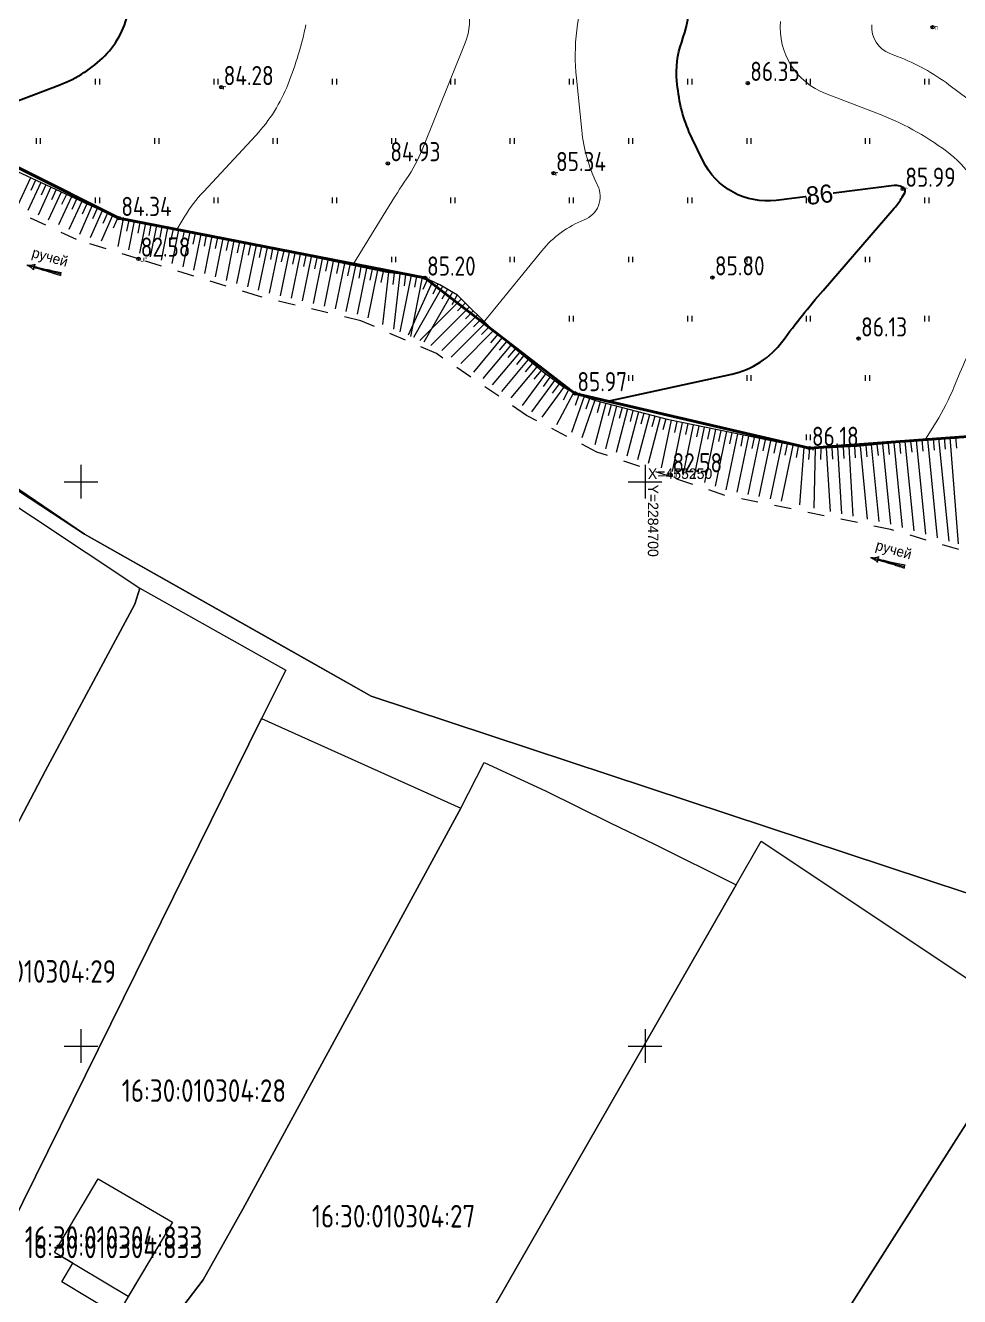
# Model space of a CAD drawing. Header units: metres. Extents: x 2284092 to 2335310, y 454860 to 483236.
# Drawn here: x 2284645.1 to 2284727.9, y 455177.8 to 455290.4 of the extents above; entities that cross this region are included whole.
import ezdxf
from ezdxf.enums import TextEntityAlignment as Align

# ---------------------------------------------------------------- set-up
doc = ezdxf.new("R2010")
doc.units = ezdxf.units.M
doc.header["$PDMODE"] = 32
doc.header["$PDSIZE"] = 0.3
doc.linetypes.add('ЛИНИЯ_1.5-1.5', pattern=[3, 1.5, -1.5])
for name, color, linetype in [('-_линия', 7, 'Continuous'), ('0 @ 0.5', 7, 'Continuous'), ('b', 7, 'Continuous'), ('D', 1, 'Continuous'), ('Eg.14_Ограждения', 7, 'Continuous'), ('Eg.14_Ограждения1', 7, 'Continuous'), ('INHABITED', 14, 'Continuous'), ('LABELS', 254, 'Continuous'), ('MUNICIPAL', 14, 'Continuous'), ('P', 94, 'Continuous'), ('Pr', 7, 'Continuous'), ('T', 7, 'Continuous'), ('КОД', 7, 'Continuous')]:
    doc.layers.add(name, color=color, linetype=linetype)
doc.styles.add('pragmai.shx2', font='pragmai.shx', dxfattribs={"height": 1.6})
doc.styles.get("Standard").update_dxf_attribs({"font": 'eskdu.shx'})
doc.styles.add('Рубленый (Р-131)', font='p131.ttf')
doc.linetypes.add('ЛИНИЯ_СВЯЗИ', pattern='A,4.5,[133,ltypeshp.shx,S=0.2,R=0,X=-0.2,Y=0],1e-05,[133,ltypeshp.shx,S=0.15,R=0,X=-0.15,Y=0],1e-05,[133,ltypeshp.shx,S=0.1,R=0,X=-0.1,Y=0],1e-05,[133,ltypeshp.shx,S=0.05,R=0,X=-0.05,Y=0],4.5,-2', length=11.00003)

# ---------------------------------------------------------------- blocks, each defined once
blk = doc.blocks.new('Крест сетки')
at = {"color": 72, "linetype": 'Continuous'}
for p, q in [((0, 3), (0, -3)), ((-3, 0), (3, 0))]:
    blk.add_line(p, q, dxfattribs=at)
blk = doc.blocks.new('Штриховка Луговая растительность')
at = {"color": 3, "linetype": 'Continuous'}
for p, q in [((-0.4, 1), (-0.4, 0)), ((0.4, 0), (0.4, 1))]:
    blk.add_line(p, q, dxfattribs=at)
blk = doc.blocks.new('Направление течения')
at = {"linetype": 'Continuous'}
h = blk.add_hatch(color=0, dxfattribs=at)
edge = h.paths.add_edge_path()
edge.add_arc((-0.03, 2.33), 1.04, 241.8876, 266.7395)
edge.add_spline(control_points=[(-0.09, 1.3), (-0.09, 1.51), (-0.11, 2.34), (-0.14, 4.01), (-0.23, 5.45), (-0.28, 6.27)], knot_values=[0, 0, 0, 0, 0.625751, 2.516384, 4.981065, 4.981065, 4.981065, 4.981065], degree=3, periodic=0)
edge.add_arc((-0.05, 6.62), 0.414, 235.3367, 276.6842)
edge.add_arc((0.05, 6.62), 0.414, 263.3158, 304.6633)
edge.add_spline(control_points=[(0.28, 6.27), (0.23, 5.45), (0.14, 4.01), (0.11, 2.34), (0.09, 1.51), (0.09, 1.3)], knot_values=[0, 0, 0, 0, 2.464681, 4.355314, 4.981065, 4.981065, 4.981065, 4.981065], degree=3, periodic=0)
edge.add_arc((0.03, 2.33), 1.04, 273.2605, 298.1124)
edge.add_spline(control_points=[(0.52, 1.42), (0.39, 1.22), (0.12, 0.79), (0.04, 0.28), (0, 0)], knot_values=[0, 0, 0, 0, 0.685038, 1.525237, 1.525237, 1.525237, 1.525237], degree=3, periodic=0)
edge.add_spline(control_points=[(0, 0), (-0.04, 0.28), (-0.12, 0.79), (-0.39, 1.22), (-0.52, 1.42)], knot_values=[0, 0, 0, 0, 0.840199, 1.525237, 1.525237, 1.525237, 1.525237], degree=3, periodic=0)
at = {"color": 0, "linetype": 'Continuous'}
blk.add_line((0, 0), (0, 6.2), dxfattribs=at)
for centre, radius, start, end in [((-0.05, 6.62), 0.414, 235.3367, 276.6842), ((0.05, 6.62), 0.414, 263.3158, 304.6633), ((-0.03, 2.33), 1.04, 241.8876, 266.7395), ((0.03, 2.33), 1.04, 273.2605, 298.1124)]:
    blk.add_arc(centre, radius, start, end, dxfattribs=at)
for points in [[(-0.09, 1.3), (-0.1, 1.92), (-0.15, 3.81), (-0.28, 6.27)], [(0.09, 1.3), (0.1, 1.92), (0.15, 3.81), (0.28, 6.27)], [(0, 0), (-0.19, 0.82), (-0.52, 1.42)], [(0, 0), (0.19, 0.82), (0.52, 1.42)]]:
    blk.add_spline(points, degree=3, dxfattribs=at)

msp = doc.modelspace()

# ---------------------------------------------------------------- linework, layer by layer
at = {"linetype": 'Continuous'}
for p, q in [((2284645.53, 455276.93), (2284644.38, 455274.45)), ((2284646.44, 455276.51), (2284645.29, 455274.03)), ((2284645.98, 455276.72), (2284645.56, 455275.81)), ((2284647.34, 455276.09), (2284646.2, 455273.61)), ((2284646.89, 455276.3), (2284646.47, 455275.39)), ((2284647.8, 455275.88), (2284647.38, 455274.97)), ((2284648.25, 455275.67), (2284647.1, 455273.18)), ((2284649.16, 455275.25), (2284648.01, 455272.76)), ((2284648.71, 455275.46), (2284648.29, 455274.55)), ((2284650.07, 455274.83), (2284648.92, 455272.34)), ((2284649.61, 455275.04), (2284649.19, 455274.13)), ((2284650.98, 455274.41), (2284649.86, 455271.91)), ((2284650.52, 455274.62), (2284650.12, 455273.7)), ((2284651.89, 455274.01), (2284650.82, 455271.61)), ((2284651.44, 455274.21), (2284651.03, 455273.3)), ((2284652.35, 455273.8), (2284651.94, 455272.89)), ((2284652.81, 455273.6), (2284651.78, 455271.31)), ((2284653.26, 455273.4), (2284652.86, 455272.48)), ((2284653.75, 455273.28), (2284653.27, 455270.84)), ((2284654.24, 455273.18), (2284654.05, 455272.2)), ((2284654.73, 455273.09), (2284654.23, 455270.54)), ((2284655.22, 455272.99), (2284655.03, 455272.01)), ((2284655.71, 455272.9), (2284655.19, 455270.24)), ((2284656.2, 455272.8), (2284656.01, 455271.82)), ((2284656.69, 455272.7), (2284656.15, 455269.94)), ((2284657.18, 455272.61), (2284656.99, 455271.63)), ((2284657.67, 455272.51), (2284657.11, 455269.64)), ((2284658.16, 455272.42), (2284657.97, 455271.44)), ((2284658.65, 455272.32), (2284658.07, 455269.34)), ((2284659.14, 455272.23), (2284658.95, 455271.24)), ((2284659.64, 455272.13), (2284659.03, 455269.04)), ((2284660.13, 455272.03), (2284659.93, 455271.05)), ((2284660.62, 455271.94), (2284659.99, 455268.74)), ((2284661.11, 455271.84), (2284660.92, 455270.86)), ((2284661.6, 455271.75), (2284660.95, 455268.44)), ((2284662.09, 455271.65), (2284661.9, 455270.67)), ((2284662.58, 455271.56), (2284661.91, 455268.14)), ((2284663.56, 455271.36), (2284662.87, 455267.84)), ((2284663.07, 455271.46), (2284662.88, 455270.48)), ((2284664.54, 455271.16), (2284663.79, 455267.56)), ((2284664.05, 455271.27), (2284663.85, 455270.29)), ((2284665.52, 455270.96), (2284664.75, 455267.26)), ((2284665.03, 455271.06), (2284664.83, 455270.08)), ((2284666.5, 455270.76), (2284665.71, 455266.96)), ((2284666.01, 455270.86), (2284665.81, 455269.88)), ((2284667.48, 455270.55), (2284666.68, 455266.72)), ((2284666.99, 455270.66), (2284666.79, 455269.68)), ((2284668.46, 455270.35), (2284667.65, 455266.48)), ((2284667.97, 455270.45), (2284667.76, 455269.47)), ((2284668.95, 455270.25), (2284668.74, 455269.27)), ((2284669.44, 455270.15), (2284668.63, 455266.25)), ((2284670.42, 455269.94), (2284669.6, 455266.02)), ((2284669.93, 455270.05), (2284669.72, 455269.07)), ((2284671.39, 455269.74), (2284670.57, 455265.79)), ((2284670.91, 455269.84), (2284670.7, 455268.86)), ((2284672.37, 455269.54), (2284671.55, 455265.55)), ((2284671.88, 455269.64), (2284671.68, 455268.66)), ((2284673.35, 455269.33), (2284672.52, 455265.32)), ((2284672.86, 455269.44), (2284672.66, 455268.46)), ((2284674.33, 455269.13), (2284673.49, 455265.09)), ((2284673.84, 455269.23), (2284673.64, 455268.25)), ((2284675.31, 455268.93), (2284674.47, 455264.86)), ((2284674.82, 455269.03), (2284674.62, 455268.05)), ((2284676.29, 455268.73), (2284675.42, 455264.53)), ((2284675.8, 455268.83), (2284675.6, 455267.85)), ((2284676.78, 455268.62), (2284676.58, 455267.64)), ((2284677.27, 455268.54), (2284676.74, 455263.94)), ((2284677.77, 455268.48), (2284677.65, 455267.48)), ((2284678.27, 455268.42), (2284677.7, 455263.53)), ((2284679.26, 455268.3), (2284678.28, 455263.29)), ((2284678.76, 455268.36), (2284678.65, 455267.37)), ((2284680.24, 455268.11), (2284679.22, 455262.88)), ((2284679.75, 455268.21), (2284679.56, 455267.23)), ((2284681.16, 455267.74), (2284678.99, 455262.99)), ((2284682.06, 455267.3), (2284679.48, 455262.78)), ((2284680.71, 455267.94), (2284680.29, 455267.03)), ((2284681.62, 455267.53), (2284681.2, 455266.62)), ((2284682.49, 455267.05), (2284682, 455266.18)), ((2284683.72, 455266.21), (2284680.04, 455262.5)), ((2284682.93, 455266.8), (2284680.4, 455262.37)), ((2284683.36, 455266.55), (2284682.87, 455265.68)), ((2284684.08, 455265.85), (2284683.37, 455265.14)), ((2284684.43, 455265.5), (2284681.02, 455262.07)), ((2284685.14, 455264.8), (2284681.99, 455261.62)), ((2284684.78, 455265.15), (2284684.08, 455264.44)), ((2284685.85, 455264.09), (2284682.82, 455261.05)), ((2284685.49, 455264.44), (2284684.79, 455263.73)), ((2284686.2, 455263.74), (2284685.5, 455263.03)), ((2284686.56, 455263.39), (2284683.66, 455260.47)), ((2284687.32, 455262.74), (2284684.79, 455259.71)), ((2284686.94, 455263.07), (2284686.3, 455262.3)), ((2284687.71, 455262.42), (2284687.07, 455261.66)), ((2284688.09, 455262.1), (2284685.62, 455259.14)), ((2284688.86, 455261.46), (2284686.45, 455258.57)), ((2284688.48, 455261.78), (2284687.84, 455261.02)), ((2284689.63, 455260.82), (2284687.27, 455258)), ((2284690.4, 455260.18), (2284688.1, 455257.43)), ((2284689.24, 455261.14), (2284688.6, 455260.38)), ((2284690.01, 455260.5), (2284689.37, 455259.73)), ((2284691.17, 455259.55), (2284689.1, 455256.75)), ((2284690.78, 455259.86), (2284690.14, 455259.09)), ((2284691.57, 455259.26), (2284690.98, 455258.45)), ((2284691.98, 455258.96), (2284689.94, 455256.2)), ((2284692.78, 455258.36), (2284690.84, 455255.73)), ((2284692.38, 455258.66), (2284691.78, 455257.86)), ((2284693.66, 455257.89), (2284692.16, 455255.05)), ((2284693.22, 455258.13), (2284692.75, 455257.24)), ((2284694.6, 455257.54), (2284693.49, 455254.36)), ((2284694.13, 455257.71), (2284693.8, 455256.76)), ((2284695.54, 455257.22), (2284694.39, 455253.89)), ((2284695.07, 455257.38), (2284694.74, 455256.44)), ((2284696.51, 455256.95), (2284695.56, 455253.28)), ((2284696.02, 455257.07), (2284695.77, 455256.1)), ((2284696.99, 455256.82), (2284696.74, 455255.85)), ((2284697.47, 455256.7), (2284696.49, 455252.9)), ((2284698.44, 455256.45), (2284697.44, 455252.58)), ((2284697.96, 455256.57), (2284697.71, 455255.6)), ((2284699.41, 455256.19), (2284698.39, 455252.26)), ((2284698.93, 455256.32), (2284698.68, 455255.35)), ((2284700.38, 455255.94), (2284699.34, 455251.94)), ((2284699.89, 455256.07), (2284699.64, 455255.1)), ((2284701.35, 455255.69), (2284700.29, 455251.62)), ((2284700.86, 455255.82), (2284700.61, 455254.85)), ((2284702.32, 455255.45), (2284701.44, 455251.23)), ((2284701.83, 455255.57), (2284701.58, 455254.6)), ((2284703.3, 455255.25), (2284702.39, 455250.9)), ((2284702.81, 455255.35), (2284702.6, 455254.37)), ((2284704.27, 455255.05), (2284703.35, 455250.58)), ((2284703.79, 455255.15), (2284703.58, 455254.17)), ((2284705.25, 455254.84), (2284704.3, 455250.26)), ((2284704.76, 455254.94), (2284704.56, 455253.97)), ((2284706.23, 455254.64), (2284705.26, 455249.93)), ((2284705.74, 455254.74), (2284705.54, 455253.76)), ((2284706.72, 455254.54), (2284706.52, 455253.56)), ((2284707.21, 455254.44), (2284706.21, 455249.61)), ((2284708.19, 455254.23), (2284707.16, 455249.29)), ((2284707.7, 455254.33), (2284707.5, 455253.36)), ((2284709.17, 455254.03), (2284708.14, 455249.08)), ((2284708.68, 455254.13), (2284708.48, 455253.15)), ((2284710.15, 455253.83), (2284709.12, 455248.88)), ((2284709.66, 455253.93), (2284709.46, 455252.95)), ((2284711.13, 455253.62), (2284710.1, 455248.68)), ((2284710.64, 455253.72), (2284710.44, 455252.75)), ((2284712.11, 455253.42), (2284711.08, 455248.48)), ((2284711.62, 455253.52), (2284711.41, 455252.54)), ((2284721.05, 455253.35), (2284721.75, 455246.25)), ((2284721.55, 455253.4), (2284721.64, 455252.41)), ((2284722.04, 455253.45), (2284722.79, 455245.95)), ((2284722.54, 455253.5), (2284722.64, 455252.51)), ((2284723.04, 455253.55), (2284723.82, 455245.64)), ((2284723.54, 455253.6), (2284723.64, 455252.61)), ((2284724.03, 455253.65), (2284724.86, 455245.34)), ((2284724.53, 455253.7), (2284724.63, 455252.7)), ((2284725.03, 455253.75), (2284725.89, 455245.03)), ((2284725.53, 455253.8), (2284725.63, 455252.8)), ((2284726.02, 455253.85), (2284726.93, 455244.72)), ((2284726.52, 455253.89), (2284726.6, 455252.89)), ((2284727.02, 455253.93), (2284727.74, 455244.49)), ((2284727.52, 455253.97), (2284727.6, 455252.97)), ((2284713.09, 455253.22), (2284712.06, 455248.28)), ((2284712.6, 455253.32), (2284712.39, 455252.34)), ((2284713.58, 455253.12), (2284713.38, 455252.14)), ((2284714.07, 455253.02), (2284713.68, 455247.94)), ((2284714.57, 455252.98), (2284714.49, 455251.98)), ((2284715.07, 455252.97), (2284714.97, 455247.67)), ((2284715.57, 455252.96), (2284715.55, 455251.96)), ((2284716.06, 455252.97), (2284716.4, 455247.37)), ((2284716.56, 455253), (2284716.62, 455252)), ((2284717.06, 455253.03), (2284717.41, 455247.16)), ((2284717.56, 455253.06), (2284717.62, 455252.06)), ((2284718.06, 455253.09), (2284718.43, 455246.95)), ((2284718.56, 455253.12), (2284718.62, 455252.12)), ((2284719.06, 455253.16), (2284719.7, 455246.68)), ((2284719.56, 455253.21), (2284719.65, 455252.21)), ((2284720.05, 455253.26), (2284720.72, 455246.47)), ((2284720.55, 455253.31), (2284720.65, 455252.31))]:
    msp.add_line(p, q, dxfattribs=at)
msp.add_lwpolyline([(2284730.21, 455254.17), (2284726.24, 455253.87), (2284718.79, 455253.13), (2284715.86, 455252.96), (2284714.57, 455252.98), (2284714.05, 455253.02), (2284713.18, 455253.2), (2284702.12, 455255.49), (2284695.76, 455257.14), (2284693.78, 455257.83), (2284692.8, 455258.35), (2284690.98, 455259.7), (2284686.57, 455263.38), (2284683.39, 455266.54), (2284681.81, 455267.44), (2284680.41, 455268.08), (2284679.22, 455268.31), (2284677.12, 455268.55), (2284663.79, 455271.32), (2284653.36, 455273.35), (2284650.37, 455274.69), (2284639.24, 455279.84)], dxfattribs=at)
at = {"color": 5, "linetype": 'ЛИНИЯ_1.5-1.5'}
msp.add_lwpolyline([(2284821.64, 455198.05), (2284805.56, 455199.23), (2284792.82, 455202.47), (2284772.75, 455210.35), (2284756.03, 455221.6), (2284741.29, 455234.12), (2284730.68, 455243.13), (2284721.76, 455245.77), (2284707.08, 455248.79), (2284702.37, 455250.39), (2284695.74, 455252.63), (2284689.5, 455255.87), (2284681.51, 455261.35), (2284674.81, 455264.26), (2284665.74, 455266.43), (2284655.09, 455269.75), (2284649.61, 455271.46), (2284639.18, 455276.32)], dxfattribs=at)
at = {"layer": 'b', "linetype": 'Continuous'}
msp.add_lwpolyline([(2285114.02, 455058.1), (2284983.5, 455138.35), (2284998.45, 455180.15), (2284961.97, 455189.6), (2284946.24, 455149.09), (2284930.42, 455155.69), (2284937.82, 455171.5), (2284886.26, 455184.36), (2284823.4, 455182.2), (2284675.73, 455231), (2284668.62, 455235.02), (2284650.33, 455245.35), (2284617.86, 455267.43)], dxfattribs=at)
at = {"layer": 'D', "linetype": 'Continuous'}
for points in [[(2284651.54, 455188.24), (2284658.13, 455184.38), (2284653.21, 455176.16), (2284648.31, 455179.12), (2284649.29, 455180.75), (2284647.65, 455181.72)], [(2284651.54, 455188.24), (2284658.13, 455184.38), (2284654.2, 455177.81), (2284647.65, 455181.72)]]:
    msp.add_lwpolyline(points, close=True, dxfattribs=at)
at = {"layer": 'Eg.14_Ограждения', "color": 42, "linetype": 'Continuous', "lineweight": 15, "ltscale": 0.5, "flags": 128}
for points, elevation in [([(2284993.12, 455527.16, 0), (2284998.27, 455531.3)], 85), ([(2285181.37, 455628.72, 0), (2285184.82, 455627.52)], 89.5), ([(2284773.48, 455375.5, 0), (2284774.12, 455375.55)], 86.5), ([(2284694.92, 455294.14, 0.111751), (2284693.91, 455285.75), (2284694.39, 455281.12, 0.087216), (2284695.75, 455276.35), (2284695.8, 455276.24, -0.437043), (2284694.61, 455273.2), (2284694.61, 455273.2, 0.128624), (2284690.86, 455270.47), (2284685.64, 455264.09)], 85.5), ([(2284674.17, 455269.3), (2284677.27, 455274.36, -0.011744), (2284678.86, 455276.84), (2284678.86, 455276.84, 0.0533), (2284680.24, 455279.42), (2284684.05, 455288.89, 0.122111), (2284684.42, 455291.49)], 85), ([(2284724.86, 455253.76), (2284725.8, 455255.28, 0.042248), (2284727.41, 455258.44), (2284727.78, 455259.34, -0.036444), (2284730.22, 455264.27), (2284730.47, 455264.68, 0.19995), (2284731.29, 455270.61), (2284730.47, 455273.73, 0.170632), (2284726.71, 455279.29), (2284726.71, 455279.29, 0.068911), (2284720.53, 455282.67), (2284716, 455284.4, -0.335556), (2284712, 455290.78)], 86.5), ([(2284658.49, 455272.35), (2284659.2, 455273.52, -0.050222), (2284660.85, 455275.69), (2284665.5, 455280.69, 0.094005), (2284668.37, 455285.25), (2284668.37, 455285.25, 0.042056), (2284669.94, 455290.49)], 84.5), ([(2284731.69, 455253.44), (2284739.05, 455260.3, 0.170339), (2284739.25, 455260.69), (2284739.25, 455260.69, -0.356422), (2284739.52, 455260.94), (2284744.65, 455261.23, 0.859333), (2284744.77, 455262.44), (2284744.77, 455262.44, -0.261454), (2284739.63, 455267.3), (2284736.23, 455278.21, 0.052919), (2284736.16, 455278.39), (2284736.16, 455278.39, 0.15758), (2284736.03, 455278.51), (2284735.94, 455278.55, -0.051619), (2284735.62, 455278.74), (2284726.94, 455285.18, 0.068912), (2284722.39, 455287.67), (2284721.71, 455287.93, -0.335557), (2284720.11, 455290.47)], 87)]:
    msp.add_lwpolyline(points, format="xyb", dxfattribs=dict(at, elevation=elevation))
at = {"layer": 'Eg.14_Ограждения', "color": 42, "linetype": 'Continuous', "lineweight": 40, "ltscale": 0.5, "flags": 128}
for points, elevation in [([(2285149.03, 455344.01, 0), (2285143.48, 455347.36)], 92), ([(2285173.89, 455628.54, 0), (2285177.8, 455627.17)], 90), ([(2284765.29, 455326.01, -0.000001), (2284763.78, 455328.74)], 86), ([(2284637.67, 455281.21), (2284648.13, 455285.17, 0.107157), (2284652.12, 455287.75), (2284652.12, 455287.75, 0.155329), (2284654.23, 455291.88)], 84), ([(2284696.7, 455257.15), (2284707.68, 455259.54, 0.181899), (2284712.2, 455262.47), (2284712.2, 455262.47, -0.019198), (2284715.78, 455266.95), (2284722.09, 455274.24, 0.045062), (2284722.79, 455275.21), (2284723.02, 455275.61, 0.199934), (2284723.06, 455275.85), (2284723.05, 455275.88, 0.170646), (2284722.95, 455276.03), (2284722.95, 455276.03, 0.068919), (2284722.79, 455276.11), (2284722.61, 455276.18, 0.122733), (2284722.07, 455276.25), (2284711.62, 455274.93, -0.321644), (2284705.12, 455278.46), (2284704.17, 455280.42, -0.087217), (2284702.89, 455284.92), (2284702.83, 455285.5, -0.11175), (2284703.25, 455288.96), (2284703.25, 455288.96, 0.063687), (2284704, 455292.43)], 86)]:
    msp.add_lwpolyline(points, format="xyb", dxfattribs=dict(at, elevation=elevation))
at = {"layer": 'INHABITED', "linetype": 'Continuous'}
for points in [[(2284617.86, 455267.43), (2284650.33, 455245.35), (2284668.62, 455235.02), (2284675.73, 455231), (2284823.4, 455182.2), (2284917.2, 455240.8), (2285097.4, 455254.7)], [(2284620.18, 455265.11), (2284650.33, 455245.35), (2284657.53, 455241.28), (2284675.73, 455231), (2284823.4, 455182.2), (2284917.2, 455240.8), (2285097.4, 455254.7)], [(2284620.18, 455265.11), (2284650.33, 455245.35), (2284657.53, 455241.28), (2284675.73, 455231), (2284823.4, 455182.2), (2284917.2, 455240.8), (2285097.4, 455254.7)]]:
    msp.add_lwpolyline(points, dxfattribs=at)
at = {"layer": 'MUNICIPAL', "linetype": 'Continuous'}
for points in [[(2284617.86, 455267.43), (2284650.33, 455245.35), (2284668.62, 455235.02), (2284675.73, 455231), (2284823.4, 455182.2), (2284917.2, 455240.8), (2285097.4, 455254.7)], [(2285097.4, 455254.7), (2284917.2, 455240.8), (2284823.4, 455182.2), (2284675.73, 455231), (2284668.62, 455235.02), (2284650.33, 455245.35), (2284617.86, 455267.43)], [(2284617.86, 455267.43), (2284650.33, 455245.35), (2284668.62, 455235.02), (2284675.73, 455231), (2284823.4, 455182.2), (2284917.2, 455240.8), (2285097.4, 455254.7)], [(2285097.4, 455254.7), (2284917.2, 455240.8), (2284823.4, 455182.2), (2284675.73, 455231), (2284668.62, 455235.02), (2284650.33, 455245.35), (2284617.86, 455267.43)]]:
    msp.add_lwpolyline(points, dxfattribs=at)
at = {"layer": 'P', "linetype": 'Continuous'}
for points in [[(2284636.15, 455253.22), (2284655.22, 455240.58), (2284654.78, 455239.14), (2284646.82, 455224.35), (2284635.55, 455202.88), (2284628.15, 455189.1), (2284623.53, 455181.14), (2284612.89, 455184.57), (2284611.17, 455185.22), (2284616.92, 455198.24), (2284617.96, 455201.66)], [(2284623.53, 455181.14), (2284628.15, 455189.1), (2284635.55, 455202.88), (2284646.82, 455224.35), (2284654.78, 455239.14), (2284655.22, 455240.58), (2284668.17, 455233.29), (2284665.99, 455229.03), (2284638.13, 455172.64)], [(2284665.99, 455229.03), (2284683.68, 455221.08), (2284664.38, 455185.6), (2284660.82, 455179.27), (2284657.23, 455174.56), (2284647.33, 455163.08), (2284642.85, 455167.27), (2284639.54, 455171.7), (2284638.13, 455172.64)], [(2284685.73, 455225.13), (2284691.24, 455222.59), (2284696.9, 455219.78), (2284700.85, 455217.9), (2284708.09, 455214.27), (2284678.55, 455162.85), (2284666.93, 455145.77), (2284666.16, 455144.71), (2284660.8, 455150.49), (2284658.1, 455153.34), (2284647.33, 455163.08), (2284657.23, 455174.56), (2284660.82, 455179.27), (2284664.38, 455185.6), (2284683.68, 455221.08)], [(2284676.17, 455136.83), (2284665.96, 455144.41), (2284666.16, 455144.71), (2284666.93, 455145.77), (2284678.55, 455162.85), (2284708.09, 455214.27), (2284710.29, 455218.16), (2284734.27, 455202.16), (2284732.23, 455199.04), (2284686.98, 455128)], [(2284749.14, 455190.82), (2284723.29, 455153.53), (2284714.99, 455141.93), (2284706.94, 455130.2), (2284701.28, 455118.13), (2284686.98, 455128), (2284732.23, 455199.04)]]:
    msp.add_lwpolyline(points, close=True, dxfattribs=at)
at = {"layer": 'P'}
for p in [(2284725.49, 455290.27, 87.33), (2284662.44, 455284.95, 84.28), (2284691.89, 455277.33, 85.34), (2284722.85, 455275.94, 85.99), (2284653.36, 455273.35, 84.34), (2284655.09, 455269.75, 82.58), (2284680.47, 455268.07, 85.2), (2284693.78, 455257.83, 85.97), (2284714.57, 455252.98, 86.18), (2284702.22, 455250.64, 82.58)]:
    msp.add_point(p, dxfattribs=at)
at = {"layer": 'Pr'}
for p in [(2284709.1, 455285.32, 86.35), (2284677.2, 455278.2, 84.93), (2284705.97, 455268.09, 85.8), (2284718.93, 455262.68, 86.13)]:
    msp.add_point(p, dxfattribs=at)

# ---------------------------------------------------------------- block references
at = {"layer": '0 @ 0.5', "linetype": 'Continuous', "xscale": 0.5, "yscale": 0.5, "zscale": 0.5}
for p in [(2284651.47, 455285.19), (2284661.97, 455285.19), (2284672.47, 455285.19), (2284682.97, 455285.19), (2284693.47, 455285.19), (2284703.97, 455285.19), (2284714.47, 455285.19), (2284724.97, 455285.19), (2284646.22, 455279.94), (2284656.72, 455279.94), (2284667.22, 455279.94), (2284677.72, 455279.94), (2284688.22, 455279.94), (2284698.72, 455279.94), (2284709.22, 455279.94), (2284719.72, 455279.94), (2284651.47, 455274.69), (2284661.97, 455274.69), (2284672.47, 455274.69), (2284682.97, 455274.69), (2284693.47, 455274.69), (2284703.97, 455274.69), (2284724.97, 455274.69), (2284677.72, 455269.44), (2284688.22, 455269.44), (2284698.72, 455269.44), (2284709.22, 455269.44), (2284719.72, 455269.44), (2284693.47, 455264.19), (2284703.97, 455264.19), (2284714.47, 455264.19), (2284724.97, 455264.19), (2284698.72, 455258.94), (2284709.22, 455258.94), (2284719.72, 455258.94), (2284714.47, 455253.69)]:
    msp.add_blockref('Штриховка Луговая растительность', p, dxfattribs=at)
at = {"layer": '0 @ 0.5', "linetype": 'Continuous', "xscale": 0.5, "yscale": 0.5, "zscale": 0.5, "rotation": 255.1551408896233}
for p in [(2284645.19, 455269.21), (2284719.98, 455243.29)]:
    msp.add_blockref('Направление течения', p, dxfattribs=at)
at = {"layer": '0 @ 0.5', "linetype": 'ЛИНИЯ_1.5-1.5', "xscale": 0.5, "yscale": 0.5, "zscale": 0.5}
for p in [(2284650, 455250), (2284700, 455250), (2284650, 455200), (2284700, 455200)]:
    msp.add_blockref('Крест сетки', p, dxfattribs=at)

# ---------------------------------------------------------------- texts
at = {"linetype": 'ЛИНИЯ_СВЯЗИ', "style": 'Рубленый (Р-131)'}
for p in [(2284645.58, 455269.92, 89.52), (2284720.37, 455243.99, 89.52)]:
    msp.add_text('ручей', height=0.9, rotation=344.0638, dxfattribs=at).set_placement(p)
at = {"linetype": 'ЛИНИЯ_1.5-1.5', "style": 'Рубленый (Р-131)'}
msp.add_text('X=455250', height=0.931, dxfattribs=at).set_placement((2284700.25, 455250.25))
msp.add_text('Y=2284700', height=0.931, rotation=270, dxfattribs=at).set_placement((2284700.25, 455249.75))
at = {"layer": 'LABELS', "color": 0}
for s, p in [('16:30:010304:29', (2284645.85, 455206.61)), ('16:30:010304:28', (2284660.9, 455196.05)), ('16:30:010304:27', (2284677.71, 455184.92)), ('16:30:010304:833', (2284652.89, 455183.03)), ('16:30:010304:833', (2284652.89, 455182.2))]:
    msp.add_text(s, height=2, dxfattribs=at).set_placement(p, align=Align.MIDDLE_CENTER)
at = {"layer": 'T'}
for s, p in [('86.35', (2284709.32, 455285.51, 86.35)), ('84.28', (2284662.65, 455285.14, 84.28)), ('84.93', (2284677.42, 455278.39, 84.93)), ('85.34', (2284692.11, 455277.52, 85.34)), ('85.99', (2284723.07, 455276.13, 85.99)), ('84.34', (2284653.58, 455273.54, 84.34)), ('82.58', (2284655.3, 455269.94, 82.58)), ('85.20', (2284680.68, 455268.26, 85.2)), ('85.80', (2284706.19, 455268.28, 85.8)), ('86.13', (2284719.15, 455262.87, 86.13)), ('85.97', (2284694, 455258.02, 85.97)), ('86.18', (2284714.79, 455253.17, 86.18)), ('82.58', (2284702.43, 455250.83, 82.58))]:
    msp.add_text(s, height=1.7, dxfattribs=at).set_placement(p)
at = {"layer": 'КОД'}
for s, p in [('n', (2284725.64, 455290.02, 87.33)), ('n', (2284725.64, 455290.02, 87.33)), ('r', (2284662.59, 455284.7, 84.28)), ('r', (2284662.59, 455284.7, 84.28)), ('r', (2284692.04, 455277.08, 85.34)), ('r', (2284692.04, 455277.08, 85.34)), ('r', (2284723, 455275.69, 85.99)), ('r', (2284723, 455275.69, 85.99)), ('v', (2284653.51, 455273.1, 84.34)), ('v', (2284653.51, 455273.1, 84.34)), ('ur', (2284655.24, 455269.5, 82.58)), ('ur', (2284655.24, 455269.5, 82.58)), ('v', (2284680.62, 455267.82, 85.2)), ('v', (2284680.62, 455267.82, 85.2)), ('v', (2284693.93, 455257.58, 85.97)), ('v', (2284693.93, 455257.58, 85.97)), ('v', (2284714.72, 455252.73, 86.18)), ('v', (2284714.72, 455252.73, 86.18)), ('ur', (2284702.37, 455250.39, 82.58)), ('ur', (2284702.37, 455250.39, 82.58))]:
    msp.add_text(s, height=0.5, dxfattribs=at).set_placement(p)

# ---------------------------------------------------------------- next in the draw order: texts
at = {"layer": 'Eg.14_Ограждения1', "color": 42, "insert": (2284715.47, 455275.44), "char_height": 1.6, "attachment_point": 5, "rotation": 6.9306, "style": 'pragmai.shx2', "bg_fill": 3, "box_fill_scale": 1, "bg_fill_color": 1, "bg_fill_transparency": 0}
msp.add_mtext('86', dxfattribs=at)

# ---------------------------------------------------------------- next in the draw order: linework, layer by layer
at = {"layer": '-_линия', "color": 1, "lineweight": 100}
msp.add_lwpolyline([(2284818.92, 455201.19), (2284811.25, 455206.23), (2284798.98, 455205.62), (2284786.91, 455215.98), (2284776.64, 455220.27), (2284767.19, 455230.97), (2284751.64, 455239.95), (2284741.22, 455248.72), (2284730.27, 455254.13), (2284714.57, 455252.98), (2284693.78, 455257.83), (2284680.47, 455268.07), (2284653.36, 455273.35), (2284636.01, 455282.03)], dxfattribs=at)

# ---------------------------------------------------------------- next in the draw order: block references
at = {"layer": '0 @ 0.5', "linetype": 'Continuous', "xscale": 0.5, "yscale": 0.5, "zscale": 0.5}
msp.add_blockref('Штриховка Луговая растительность', (2284714.47, 455274.69), dxfattribs=at)

doc.saveas('drawing.dxf')
